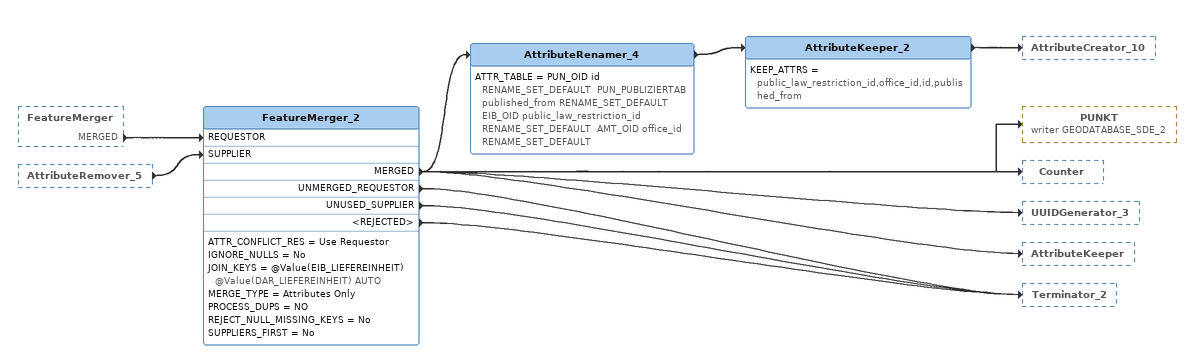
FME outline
FeatureMerger [outside]
    MERGED -> FeatureMerger_2 [REQUESTOR]
AttributeRemover_5 [outside]
    -> FeatureMerger_2 [SUPPLIER]
FeatureMerger_2
    ATTR_CONFLICT_RES = Use Requestor
    IGNORE_NULLS = No
    JOIN_KEYS = @Value(EIB_LIEFEREINHEIT) @Value(DAR_LIEFEREINHEIT) AUTO
    MERGE_TYPE = Attributes Only
    PROCESS_DUPS = NO
    REJECT_NULL_MISSING_KEYS = No
    SUPPLIERS_FIRST = No
    MERGED -> PUNKT (writer GEODATABASE_SDE_2)
    MERGED -> Counter
    MERGED -> UUIDGenerator_3
    MERGED -> AttributeKeeper
    MERGED -> AttributeRenamer_4
    UNMERGED_REQUESTOR -> Terminator_2
    UNUSED_SUPPLIER -> Terminator_2
    <REJECTED> -> Terminator_2
AttributeRenamer_4
    ATTR_TABLE = PUN_OID id RENAME_SET_DEFAULT  PUN_PUBLIZIERTAB published_from RENAME_SET_DEFAULT  EIB_OID public_law_restriction_id RENAME_SET_DEFAULT  AMT_OID office_id RENAME_SET_DEFAULT
    -> AttributeKeeper_2
AttributeKeeper_2
    KEEP_ATTRS = public_law_restriction_id,office_id,id,published_from
    -> AttributeCreator_10
